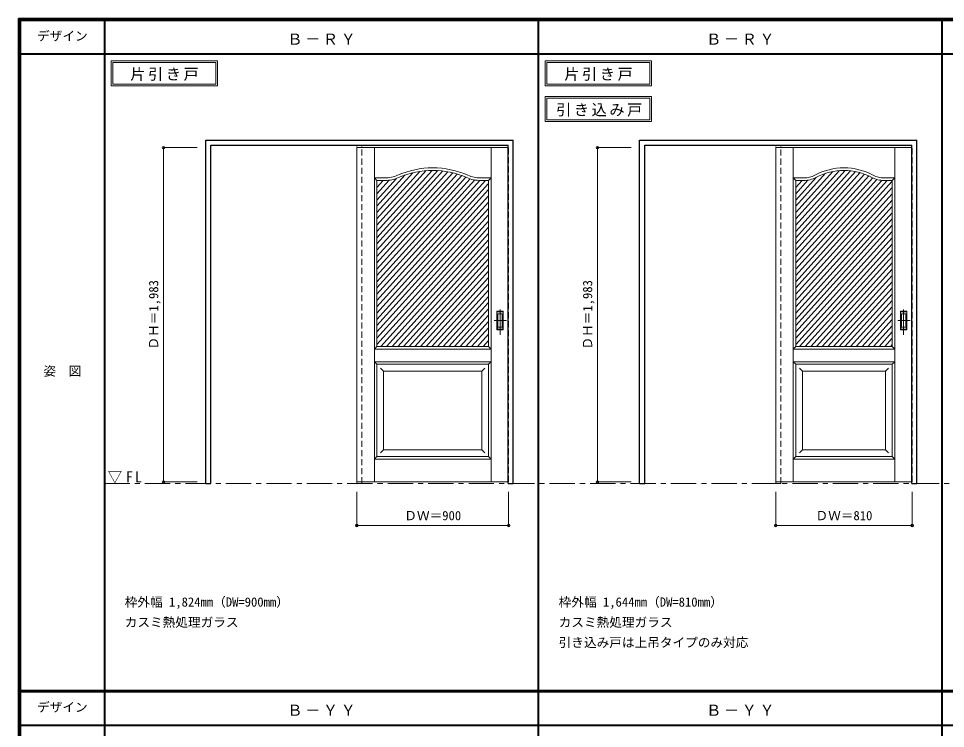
# Model space of a CAD drawing. Units: millimetres, scale not verified. Extents: x -6000 to 5700, y -4307 to 4260.
# Drawn here: x -6000 to -502, y -36 to 4175 of the extents above; entities that cross this region are included whole.
import ezdxf
from ezdxf.enums import TextEntityAlignment as Align

# ---------------------------------------------------------------- set-up
doc = ezdxf.new("R2010")
doc.units = ezdxf.units.MM
doc.header["$LTSCALE"] = 30
doc.header["$PDMODE"] = 32
doc.header["$PDSIZE"] = 15
doc.linetypes.add('CHAIN1', pattern=[8, 5, -1, 1, -1])
doc.linetypes.add('DASHED1', pattern=[1.8, 1.2, -0.6])
for name, color, linetype, lineweight in [('0-1_通り芯', 7, 'CHAIN1', 18), ('0-2_扉', 7, 'Continuous', 18), ('0-4_枠', 3, 'Continuous', 25), ('0-6_引手', 7, 'Continuous', 18), ('0-A_文字', 7, 'Continuous', 18), ('0-B_寸法', 7, 'Continuous', 9), ('0-C_ハッチ', 4, 'Continuous', 9), ('F-1_枠', 6, 'Continuous', 40), ('F-A_文字', 7, 'Continuous', 18)]:
    doc.layers.add(name, color=color, linetype=linetype, lineweight=lineweight)
doc.styles.add('ＭＳ ゴシック', font='')
doc.styles.get('ＭＳ ゴシック').set_extended_font_data('MS Gothic')

msp = doc.modelspace()

# ---------------------------------------------------------------- linework, layer by layer
at = {"layer": '0-1_通り芯'}
msp.add_line((-5490, 1418), (1678, 1418), dxfattribs=at)
at = {"layer": '0-2_扉'}
for p, q in [((-3993, 3409.5), (-3993, 1426.5)), ((-3993, 3409.5), (-3096, 3409.5)), ((-3889.5, 1427.12), (-3889.5, 3409.5)), ((-3196.5, 1427.12), (-3196.5, 3409.5)), ((-1509, 3409.5), (-1509, 1426.5)), ((-1509, 3409.5), (-702, 3409.5)), ((-1405.5, 1426.5), (-1405.5, 3409.5)), ((-802.5, 1426.5), (-802.5, 3409.5)), ((-3874.5, 3214.5), (-3889.5, 3229.5)), ((-3889.5, 3229.5), (-3826.55, 3229.5)), ((-3874.5, 2371.55), (-3874.5, 3214.5)), ((-3874.5, 3214.5), (-3826.55, 3214.5)), ((-3196.5, 3229.5), (-3259.45, 3229.5)), ((-3211.5, 3214.5), (-3259.45, 3214.5)), ((-3211.5, 3214.5), (-3196.5, 3229.5)), ((-3211.5, 2229.5), (-3211.5, 3214.5)), ((-1390.5, 3214.5), (-1405.5, 3229.5)), ((-1405.5, 3229.5), (-1341.49, 3229.5)), ((-1390.5, 2360.74), (-1390.5, 3214.5)), ((-1390.5, 3214.5), (-1341.49, 3214.5)), ((-802.5, 3229.5), (-866.51, 3229.5)), ((-817.5, 3214.5), (-866.51, 3214.5)), ((-817.5, 3214.5), (-802.5, 3229.5)), ((-817.5, 2229.5), (-817.5, 3214.5)), ((-1390.31, 3091.5), (-1390.5, 3091.5)), ((-3874.5, 2229.5), (-3874.5, 2371.55)), ((-1390.5, 2229.5), (-1390.5, 2371.55)), ((-3889.5, 2214.5), (-3874.5, 2229.5)), ((-3196.5, 2214.5), (-3889.5, 2214.5)), ((-3874.5, 2229.5), (-3640.5, 2229.5)), ((-3211.5, 2229.5), (-3784.5, 2229.5)), ((-3211.5, 2229.5), (-3196.5, 2214.5)), ((-1405.5, 2214.5), (-1390.5, 2229.5)), ((-802.5, 2214.5), (-1405.5, 2214.5)), ((-1390.5, 2229.5), (-1201.5, 2229.5)), ((-817.5, 2229.5), (-1345.5, 2229.5)), ((-817.5, 2229.5), (-802.5, 2214.5)), ((-3889.5, 2139.5), (-3874.5, 2124.5)), ((-3889.5, 2139.5), (-3196.5, 2139.5)), ((-3874.5, 1576.5), (-3874.5, 2124.5)), ((-3874.5, 2124.5), (-3211.5, 2124.5)), ((-3834.5, 2084.5), (-3852.18, 2102.18)), ((-3251.5, 2084.5), (-3233.82, 2102.18)), ((-3211.5, 2124.5), (-3196.5, 2139.5)), ((-3211.5, 1576.5), (-3211.5, 2124.5)), ((-1405.5, 2139.5), (-1390.5, 2124.5)), ((-1405.5, 2139.5), (-802.5, 2139.5)), ((-1390.5, 1576.5), (-1390.5, 2124.5)), ((-1390.5, 2124.5), (-817.5, 2124.5)), ((-1350.46, 2084.5), (-1368.14, 2102.18)), ((-857.5, 2084.5), (-839.82, 2102.18)), ((-817.5, 2124.5), (-802.5, 2139.5)), ((-817.5, 1576.5), (-817.5, 2124.5)), ((-3834.54, 1616.5), (-3834.54, 2084.54)), ((-3251.5, 2084.5), (-3834.54, 2084.5)), ((-1350.5, 1616.5), (-1350.5, 2084.5)), ((-857.5, 2084.5), (-1350.5, 2084.5)), ((-857.5, 2084.5), (-857.5, 1616.5)), ((-3834.54, 1616.5), (-3852.21, 1598.82)), ((-3834.54, 1616.5), (-3834.54, 1617.93)), ((-3251.5, 1616.5), (-3834.54, 1616.5)), ((-1350.5, 1616.5), (-1368.18, 1598.82)), ((-1350.5, 1616.5), (-1350.5, 1617.93)), ((-857.5, 1616.5), (-1350.5, 1616.5)), ((-857.5, 1616.5), (-839.82, 1598.82)), ((-3874.5, 1576.5), (-3889.5, 1561.5)), ((-3889.5, 1561.5), (-3196.5, 1561.5)), ((-3874.5, 1576.5), (-3211.5, 1576.5)), ((-3211.5, 1576.5), (-3196.5, 1561.5)), ((-1390.5, 1576.5), (-1405.5, 1561.5)), ((-1405.5, 1561.5), (-802.5, 1561.5)), ((-1390.5, 1576.5), (-817.5, 1576.5)), ((-817.5, 1576.5), (-802.5, 1561.5)), ((-3993, 1426.5), (-3096, 1426.5)), ((-1509, 1426.5), (-702, 1426.5))]:
    msp.add_line(p, q, dxfattribs=at)
at = {"layer": '0-2_扉', "color": 4, "linetype": 'DASHED1', "lineweight": 9}
for p, q in [((-3096, 3409.5), (-3093, 3409.5)), ((-3093, 1426.5), (-3093, 3409.5)), ((-702, 3409.5), (-699, 3409.5)), ((-3096, 1426.5), (-3093, 1426.5))]:
    msp.add_line(p, q, dxfattribs=at)
msp.add_lwpolyline([(-702, 1426.5), (-699, 1426.5), (-699, 3409.5)], dxfattribs=at)
at = {"layer": '0-2_扉'}
msp.add_lwpolyline([(-3251.5, 2084.5), (-3251.5, 1616.5), (-3233.82, 1598.82)], dxfattribs=at)
for centre, radius, start, end in [((-3826.55, 3414.5), 185, 270, 293.89556), ((-3543, 2774.5), 515, 66.10444, 113.89556), ((-3543, 2774.5), 500, 66.10444, 113.89556), ((-3259.45, 3414.5), 185, 246.10444, 270), ((-1341.49, 3364.5), 135, 270, 298.3577), ((-1104, 2924.5), 365, 61.6423, 118.3577), ((-1104, 2924.5), 350, 61.6423, 118.3577), ((-866.51, 3364.5), 135, 241.6423, 270), ((-3826.55, 3414.5), 200, 270, 293.89556), ((-3259.45, 3414.5), 200, 246.10444, 270), ((-1341.49, 3364.5), 150, 270, 298.3577), ((-866.51, 3364.5), 150, 241.6423, 270)]:
    msp.add_arc(centre, radius, start, end, dxfattribs=at)
at = {"layer": '0-4_枠'}
for p, q in [((-4890, 1418), (-4890, 3453)), ((-4890, 3453), (-3066, 3453)), ((-4860, 3423), (-3096, 3423)), ((-3096, 1418), (-3096, 3423)), ((-3066, 1418), (-3066, 3453)), ((-2316, 1418), (-2316, 3453)), ((-2316, 3453), (-672, 3453)), ((-2286, 3423), (-702, 3423)), ((-702, 1418), (-702, 3423)), ((-672, 1418), (-672, 3453)), ((-3096, 1418), (-3066, 1418)), ((-702, 1418), (-672, 1418))]:
    msp.add_line(p, q, dxfattribs=at)
at = {"layer": '0-4_枠', "color": 4, "linetype": 'DASHED1', "lineweight": 9}
for p, q in [((-3993, 1418), (-3993, 3423)), ((-3963, 1418), (-3963, 3423)), ((-1509, 1418), (-1509, 3423)), ((-1479, 1418), (-1479, 3423)), ((-3993, 1418), (-3963, 1418)), ((-1509, 1418), (-1479, 1418))]:
    msp.add_line(p, q, dxfattribs=at)
at = {"layer": '0-4_枠'}
for points in [[(-4890, 1418), (-4860, 1418), (-4860, 3423)], [(-2316, 1418), (-2286, 1418), (-2286, 3423)]]:
    msp.add_lwpolyline(points, dxfattribs=at)
at = {"layer": '0-6_引手'}
for p, q in [((-3125, 2439), (-3163, 2439)), ((-3163, 2329), (-3163, 2439)), ((-3131.5, 2423), (-3156.5, 2423)), ((-3156.5, 2345), (-3156.5, 2423)), ((-3131.5, 2345), (-3131.5, 2423)), ((-3125, 2329), (-3125, 2439)), ((-731, 2439), (-769, 2439)), ((-769, 2329), (-769, 2439)), ((-737.5, 2423), (-762.5, 2423)), ((-762.5, 2345), (-762.5, 2423)), ((-737.5, 2345), (-737.5, 2423)), ((-731, 2329), (-731, 2439)), ((-3125, 2329), (-3163, 2329)), ((-3131.5, 2345), (-3156.5, 2345)), ((-731, 2329), (-769, 2329)), ((-737.5, 2345), (-762.5, 2345))]:
    msp.add_line(p, q, dxfattribs=at)
at = {"layer": '0-6_引手', "linetype": 'DASHED1'}
for p, q in [((-3160, 2333), (-3160, 2435)), ((-766, 2333), (-766, 2435)), ((-734, 2435), (-766, 2435)), ((-734, 2333), (-734, 2435)), ((-3128, 2333), (-3160, 2333)), ((-734, 2333), (-766, 2333))]:
    msp.add_line(p, q, dxfattribs=at)
at = {"layer": '0-6_引手', "linetype": 'CHAIN1'}
for p, q in [((-3144, 2298.77), (-3144, 2469.62)), ((-750, 2298.77), (-750, 2469.62)), ((-3105.93, 2384), (-3178.44, 2384)), ((-711.93, 2384), (-784.44, 2384))]:
    msp.add_line(p, q, dxfattribs=at)
at = {"layer": '0-6_引手', "linetype": 'DASHED1'}
msp.add_lwpolyline([(-3128, 2333), (-3128, 2435), (-3160, 2435)], dxfattribs=at)
at = {"layer": '0-A_文字'}
for p, q in [((-5450, 3925), (-5450, 3775)), ((-5440, 3915), (-5440, 3785)), ((-5440, 3915), (-4828.97, 3915)), ((-4828.97, 3915), (-4828.97, 3785)), ((-2876, 3925), (-2876, 3775)), ((-2866, 3915), (-2866, 3785)), ((-2866, 3915), (-2254.97, 3915)), ((-2254.97, 3915), (-2254.97, 3785)), ((-5450, 3775), (-4818.97, 3775)), ((-5440, 3785), (-4828.97, 3785)), ((-2876, 3775), (-2244.97, 3775)), ((-2866, 3785), (-2254.97, 3785)), ((-2876, 3713.53), (-2876, 3563.53)), ((-2866, 3703.53), (-2866, 3573.53)), ((-2866, 3703.53), (-2254.97, 3703.53)), ((-2254.97, 3703.53), (-2254.97, 3573.53)), ((-2876, 3563.53), (-2244.97, 3563.53)), ((-2866, 3573.53), (-2254.97, 3573.53))]:
    msp.add_line(p, q, dxfattribs=at)
for points in [[(-5450, 3925), (-4818.97, 3925), (-4818.97, 3775)], [(-2876, 3925), (-2244.97, 3925), (-2244.97, 3775)], [(-2876, 3713.53), (-2244.97, 3713.53), (-2244.97, 3563.53)]]:
    msp.add_lwpolyline(points, dxfattribs=at)
at = {"layer": '0-B_寸法', "color": 4}
for p, q in [((-5140, 3409.5), (-5140, 1426.5)), ((-5140, 3409.5), (-4940, 3409.5)), ((-2566, 3409.5), (-2566, 1426.5)), ((-2566, 3409.5), (-2366, 3409.5)), ((-5140, 1426.5), (-4940, 1426.5)), ((-2566, 1426.5), (-2366, 1426.5)), ((-3993, 1168), (-3993, 1368)), ((-3093, 1168), (-3093, 1368)), ((-1509, 1168), (-1509, 1368)), ((-699, 1168), (-699, 1368)), ((-3093, 1168), (-3993, 1168)), ((-699, 1168), (-1509, 1168))]:
    msp.add_line(p, q, dxfattribs=at)
at = {"layer": '0-B_寸法'}
for p in [(-5140, 3409.5), (-2566, 3409.5), (-5140, 1426.5), (-2566, 1426.5), (-3993, 1168), (-3093, 1168), (-1509, 1168), (-699, 1168)]:
    msp.add_point(p, dxfattribs=at)
at = {"layer": '0-C_ハッチ'}
for p, q in [((-3546.49, 3274.49), (-3874.5, 2912.32)), ((-3513.54, 3273.63), (-3874.5, 2875.08)), ((-3581.56, 3273.01), (-3874.5, 2949.56)), ((-3482.37, 3270.81), (-3874.5, 2837.83)), ((-3619.24, 3268.66), (-3874.5, 2986.8)), ((-3452.74, 3266.29), (-3874.5, 2800.59)), ((-3660.31, 3260.55), (-3874.5, 3024.05)), ((-3424.47, 3260.25), (-3874.5, 2763.35)), ((-3397.45, 3252.85), (-3874.5, 2726.11)), ((-3706.2, 3247.12), (-3874.5, 3061.29)), ((-3371.56, 3244.19), (-3874.5, 2688.86)), ((-1096.29, 3274.42), (-1390.5, 2949.56)), ((-1130.88, 3273.47), (-1390.5, 2986.8)), ((-1064.51, 3272.27), (-1390.5, 2912.32)), ((-1169.22, 3268.37), (-1390.5, 3024.05)), ((-1034.98, 3267.63), (-1390.5, 2875.08)), ((-1007.35, 3260.89), (-1390.5, 2837.83)), ((-1213.23, 3257.02), (-1390.5, 3061.29)), ((-981.39, 3252.32), (-1390.5, 2800.59)), ((-3346.73, 3234.37), (-3874.5, 2651.62)), ((-3758.74, 3226.35), (-3874.5, 3098.53)), ((-3321.93, 3224.51), (-3874.5, 2614.38)), ((-3294.47, 3217.59), (-3874.5, 2577.14)), ((-3801.44, 3216.44), (-3874.5, 3135.77)), ((-3263.5, 3214.54), (-3874.5, 2539.9)), ((-3836.93, 3214.5), (-3874.5, 3173.01)), ((-3229.81, 3214.5), (-3874.5, 2502.65)), ((-3211.5, 3197.47), (-3874.5, 2465.41)), ((-956.92, 3242.1), (-1390.5, 2763.35)), ((-1269.65, 3231.97), (-1390.5, 3098.53)), ((-933.76, 3230.42), (-1390.5, 2726.11)), ((-908.91, 3220.62), (-1390.5, 2688.86)), ((-1317.44, 3216.44), (-1390.5, 3135.77)), ((-880.16, 3215.12), (-1390.5, 2651.62)), ((-1352.93, 3214.5), (-1390.5, 3173.01)), ((-846.99, 3214.5), (-1390.5, 2614.38)), ((-817.5, 3209.82), (-1390.5, 2577.14)), ((-3211.5, 3160.23), (-3874.5, 2428.17)), ((-817.5, 3172.58), (-1390.5, 2539.9)), ((-817.5, 3135.34), (-1390.5, 2502.65)), ((-3211.5, 3122.99), (-3874.5, 2390.93)), ((-3211.5, 3085.75), (-3874.5, 2353.68)), ((-817.5, 3098.1), (-1390.5, 2465.41)), ((-3211.5, 3048.5), (-3874.5, 2316.44)), ((-817.5, 3060.86), (-1390.5, 2428.17)), ((-3211.5, 3011.26), (-3874.5, 2279.2)), ((-3211.5, 2974.02), (-3874.5, 2241.96)), ((-817.5, 3023.61), (-1390.5, 2390.93)), ((-817.5, 2986.37), (-1390.5, 2353.68)), ((-3211.5, 2936.78), (-3852.05, 2229.5)), ((-817.5, 2949.13), (-1390.5, 2316.44)), ((-3211.5, 2899.53), (-3818.32, 2229.5)), ((-3211.5, 2862.29), (-3784.59, 2229.5)), ((-817.5, 2911.89), (-1390.5, 2279.2)), ((-817.5, 2874.64), (-1390.5, 2241.96)), ((-3211.5, 2825.05), (-3750.86, 2229.5)), ((-817.5, 2837.4), (-1368.05, 2229.5)), ((-3211.5, 2787.81), (-3717.13, 2229.5)), ((-3211.5, 2750.56), (-3683.41, 2229.5)), ((-817.5, 2800.16), (-1334.32, 2229.5)), ((-817.5, 2762.92), (-1300.59, 2229.5)), ((-3211.5, 2713.32), (-3649.68, 2229.5)), ((-817.5, 2725.67), (-1266.86, 2229.5)), ((-3211.5, 2676.08), (-3615.95, 2229.5)), ((-817.5, 2688.43), (-1233.13, 2229.5)), ((-817.5, 2651.19), (-1199.41, 2229.5)), ((-3211.5, 2638.84), (-3582.22, 2229.5)), ((-3211.5, 2601.6), (-3548.49, 2229.5)), ((-817.5, 2613.95), (-1165.68, 2229.5)), ((-3211.5, 2564.35), (-3514.76, 2229.5)), ((-817.5, 2576.71), (-1131.95, 2229.5)), ((-817.5, 2539.46), (-1098.22, 2229.5)), ((-3211.5, 2527.11), (-3481.03, 2229.5)), ((-3211.5, 2489.87), (-3447.3, 2229.5)), ((-817.5, 2502.22), (-1064.49, 2229.5)), ((-3211.5, 2452.63), (-3413.57, 2229.5)), ((-817.5, 2464.98), (-1030.76, 2229.5)), ((-817.5, 2427.74), (-997.03, 2229.5)), ((-3211.5, 2415.38), (-3379.85, 2229.5)), ((-3211.5, 2378.14), (-3346.12, 2229.5)), ((-817.5, 2390.49), (-963.3, 2229.5)), ((-3211.5, 2340.9), (-3312.39, 2229.5)), ((-817.5, 2353.25), (-929.57, 2229.5)), ((-817.5, 2316.01), (-895.85, 2229.5)), ((-3211.5, 2303.66), (-3278.66, 2229.5)), ((-3211.5, 2266.41), (-3244.93, 2229.5)), ((-817.5, 2278.77), (-862.12, 2229.5)), ((-817.5, 2241.52), (-828.39, 2229.5))]:
    msp.add_line(p, q, dxfattribs=at)
at = {"layer": 'F-1_枠'}
for p, q in [((-6000, 4175), (5700, 4175)), ((-6000, 4175), (-6000, -4205)), ((-6000, 4170), (5700, 4170)), ((-6000, 4165), (5700, 4165)), ((-5995, 4175), (-5995, -4205)), ((-5990, 4175), (-5990, -4205)), ((-5490, 4175), (-5490, -3790)), ((-2916, -3790), (-2916, 4175)), ((-522, -3790), (-522, 4175)), ((-6000, 3965), (5700, 3965)), ((-6000, 190.5), (5700, 190.5)), ((-6000, 187.5), (5700, 187.5)), ((-6000, 184.5), (5700, 184.5)), ((-6000, -15.5), (5700, -15.5))]:
    msp.add_line(p, q, dxfattribs=at)

# ---------------------------------------------------------------- texts
at = {"layer": '0-A_文字', "style": 'ＭＳ ゴシック'}
for s, p in [('枠外幅 1,824mm（DW=900mm）', (-5370, 670.5)), ('枠外幅 1,644mm（DW=810mm）', (-2796, 670.5)), ('カスミ熱処理ガラス', (-5370, 550.5)), ('カスミ熱処理ガラス', (-2796, 550.5)), ('引き込み戸は上吊タイプのみ対応', (-2796, 430.5))]:
    msp.add_text(s, height=54.99, dxfattribs=at).set_placement(p, align=Align.BOTTOM_LEFT)
at = {"layer": '0-A_文字', "char_height": 65.98, "attachment_point": 7, "style": 'ＭＳ ゴシック'}
for s, insert in [('\\T1.17;Ｂ－ＲＹ', (-4405.5, 4020)), ('\\T1.17;Ｂ－ＲＹ', (-1921.5, 4020)), ('\\T1.17;片引き戸', (-5336.98, 3805)), ('\\T1.17;片引き戸', (-2762.98, 3805)), ('\\T1.17;引き込み戸', (-2811.34, 3593.53)), ('\\T1.26;\\W0.95;▽FL', (-5471.25, 1418)), ('\\T1.17;Ｂ－ＹＹ', (-4405.5, 39.5)), ('\\T1.17;Ｂ－ＹＹ', (-1921.5, 39.5))]:
    msp.add_mtext(s, dxfattribs=dict(at, insert=insert))
at = {"layer": '0-B_寸法', "style": 'ＭＳ ゴシック'}
for p in [(-5155, 2211.75), (-2581, 2211.75)]:
    msp.add_text('ＤＨ＝1,983', height=54.99, rotation=90, dxfattribs=at).set_placement(p, align=Align.BOTTOM_LEFT)
for s, p in [('ＤＷ＝900', (-3711.75, 1183)), ('ＤＷ＝810', (-1272.75, 1183))]:
    msp.add_text(s, height=54.99, dxfattribs=at).set_placement(p, align=Align.BOTTOM_LEFT)
at = {"layer": 'F-A_文字', "style": 'ＭＳ ゴシック'}
for s, p in [('デザイン', (-5890, 4027.5)), ('姿\u3000図', (-5852.5, 2040.25)), ('デザイン', (-5890, 47))]:
    msp.add_text(s, height=54.99, dxfattribs=at).set_placement(p, align=Align.BOTTOM_LEFT)

doc.saveas('drawing.dxf')
